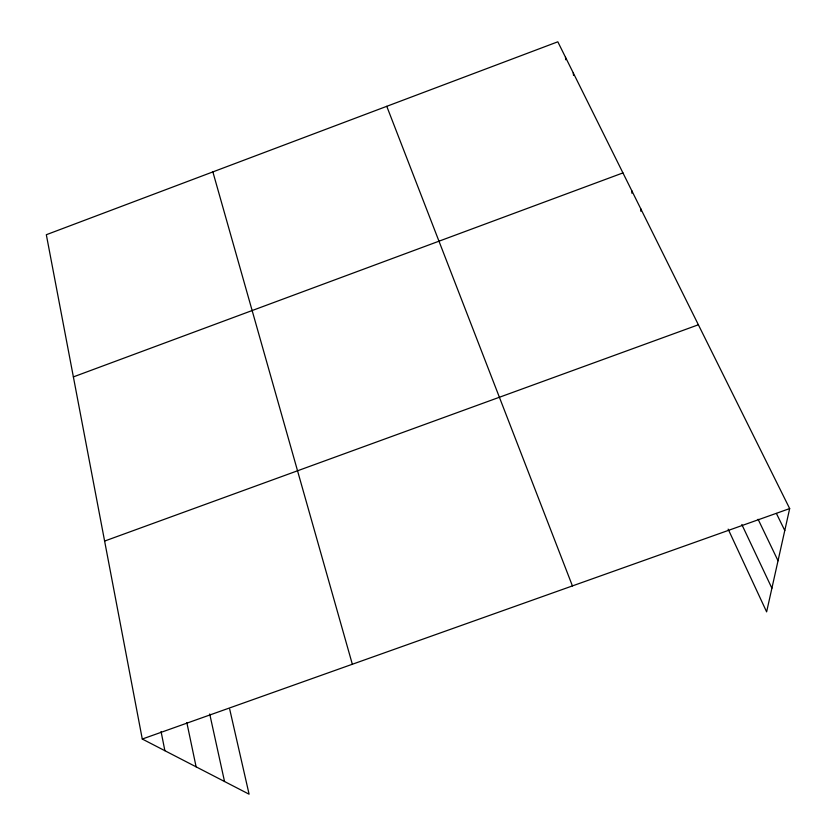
<?xml version="1.0" encoding="UTF-8"?>
<svg xmlns="http://www.w3.org/2000/svg" width="836" height="836" viewBox="0 0 836 836"><rect width="100%" height="100%" fill="white"/><g stroke="black" fill="none" stroke-linecap="round" stroke-linejoin="round"><path stroke-width="1.25" d="M229.701 709.179L249.097 794.2L142.277 739.034L46.325 234.717L557.821 41.8L789.675 508.581L766.622 611.858L728.146 529.136M73.369 376.9L622.945 172.916M104.604 541.07L698.384 324.776M142.277 739.034L789.675 508.581M776.414 513.45L784.785 530.526M758.095 519.271L778.034 560.768M741.835 524.527L771.9 588.22M386.765 106.318L572.43 585.921M212.866 171.902L352.343 664.265M209.711 713.965L224.539 781.524M186.846 722.628L196.115 766.842M161.066 731.51L164.88 750.707M565.47 57.203L565.773 59.774M573.256 72.868L573.538 75.428M631.765 190.671L631.912 193.241M640.752 208.76L640.867 211.289"/></g></svg>
